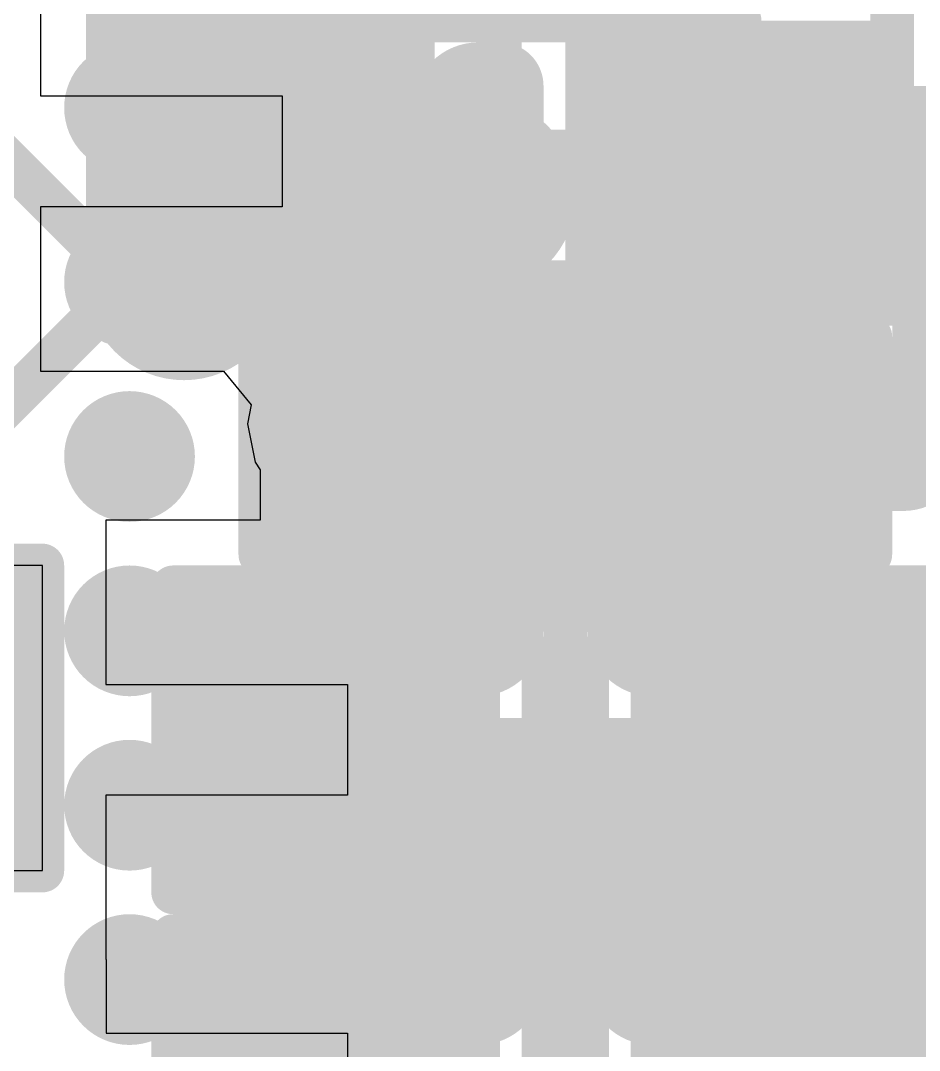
# Model space of a CAD drawing. Header units: millimetres. Extents: x 15 to 120, y 22 to 104.
# Drawn here: x 81.05 to 83.113, y 65.687 to 68.05 of the extents above; entities that cross this region are included whole.
import ezdxf

# ---------------------------------------------------------------- set-up
doc = ezdxf.new("R2010")
doc.units = ezdxf.units.MM
for name, color, linetype in [('BottomLayer', 5, 'Continuous'), ('BottomOverlay', 54, 'Continuous'), ('BottomPaste', 16, 'Continuous'), ('BottomSolder', 6, 'Continuous'), ('Mechanical13', 56, 'Continuous'), ('Mechanical15', 56, 'Continuous'), ('MultiLayer', 9, 'Continuous'), ('TopLayer', 1, 'Continuous'), ('TopPaste', 8, 'Continuous'), ('TopSolder', 216, 'Continuous')]:
    doc.layers.add(name, color=color, linetype=linetype)

msp = doc.modelspace()

# ---------------------------------------------------------------- linework, layer by layer
at = {"layer": 'BottomLayer'}
for p, q in [((81.09597699999999, 68.25402402), (81.09597699999999, 67.87702451999999)), ((81.09597699999999, 67.87702451999999), (81.6499764, 67.87702451999999)), ((81.6499764, 67.87702451999999), (81.6499764, 67.62302452)), ((81.6499764, 67.62302452), (81.09597699999999, 67.62302452)), ((81.09597699999999, 67.62302452), (81.09597699999999, 67.24602501999999)), ((81.09597699999999, 67.24602501999999), (81.5158517, 67.24602501999999)), ((81.5158517, 67.24602501999999), (81.57929328, 67.16872266)), ((81.57929328, 67.16872266), (81.57059631999999, 67.12500164)), ((81.57059631999999, 67.12500164), (81.58805882, 67.03721162)), ((81.58805882, 67.03721162), (81.60002222, 67.01930716)), ((81.60002222, 67.01930716), (81.60002222, 66.90402418)), ((81.60002222, 66.90402418), (81.24597415999999, 66.90402418)), ((81.24597415999999, 66.90402418), (81.24597415999999, 66.52702468)), ((81.10001813999999, 66.80002388), (80.9000033, 66.80002388)), ((81.10001813999999, 66.10002528), (81.10001813999999, 66.80002388)), ((81.24597415999999, 66.52702468), (81.79997356, 66.52702468)), ((81.79997356, 66.52702468), (81.79997356, 66.27302467999999)), ((81.79997356, 66.27302467999999), (81.24597415999999, 66.27302467999999)), ((81.24597415999999, 66.27302467999999), (81.24597415999999, 65.89602518)), ((80.40002462, 66.10002528), (81.10001813999999, 66.10002528)), ((81.24597415999999, 65.89602518), (81.24599701999999, 65.89602518)), ((81.24599701999999, 65.89602518), (81.24599701999999, 65.7270212)), ((81.24599701999999, 65.7270212), (81.79999642, 65.7270212)), ((81.79999642, 65.7270212), (81.79999642, 65.47302119999999))]:
    msp.add_line(p, q, dxfattribs=at)
for points, const_width in [([(81.41250164, 67.87500014, 1), (81.53750011999999, 67.87500014, 1)], 0.12499848), ([(81.76250094, 67.87500014, 1), (81.88749942, 67.87500014, 1)], 0.12499848), ([(82.46250208, 67.72500044, 1), (82.58750056, 67.72500044, 1)], 0.12499848), ([(82.71250158, 67.72500044, 1), (82.83750006, 67.72500044, 1)], 0.12499848), ([(81.58750255999999, 67.62500064, 1), (81.71250103999999, 67.62500064, 1)], 0.12499848), ([(81.83750205999999, 67.62500064, 1), (81.96250054, 67.62500064, 1)], 0.12499848), ([(82.71250158, 67.25000265999999, 1), (82.83750006, 67.25000265999999, 1)], 0.12499848), ([(81.73750226, 67.12500164, 1), (81.86250074, 67.12500164, 1)], 0.12499848), ([(82.57499614, 67.07500173999999, 1), (82.7249933, 67.07500173999999, 1)], 0.1499997), ([(83.00000164, 67.07500173999999, 1), (83.14999879999999, 67.07500173999999, 1)], 0.1499997), ([(83.00000164, 67.07500173999999, 1), (83.14999879999999, 67.07500173999999, 1)], 0.1499997), ([(82.71250158, 67.00000062, 1), (82.83750006, 67.00000062, 1)], 0.12499848), ([(81.56250134, 66.6250001, 1), (81.68749982, 66.6250001, 1)], 0.12499848), ([(82.65002265999999, 66.45000172, 1), (82.95002206, 66.45000172, 1)], 0.2999994), ([(82.65002265999999, 66.40002468, 1), (82.95002206, 66.40002468, 1)], 0.2999994), ([(82.65002265999999, 66.40002468, 1), (82.95002206, 66.40002468, 1)], 0.2999994), ([(81.69999915999999, 66.39999928, 1), (81.89999875999999, 66.39999928, 1)], 0.1999996), ([(81.69999915999999, 66.39999928, 1), (81.89999875999999, 66.39999928, 1)], 0.1999996), ([(81.7000017, 66.40000182, 1), (81.9000013, 66.40000182, 1)], 0.1999996), ([(81.56250134, 66.37500059999999, 1), (81.68749982, 66.37500059999999, 1)], 0.12499848), ([(82.65002265999999, 65.8250017, 1), (82.95002206, 65.8250017, 1)], 0.2999994), ([(82.65002265999999, 65.8250017, 1), (82.95002206, 65.8250017, 1)], 0.2999994), ([(81.69999915999999, 65.8250017, 1), (81.89999875999999, 65.8250017, 1)], 0.1999996), ([(81.69999915999999, 65.8250017, 1), (81.89999875999999, 65.8250017, 1)], 0.1999996), ([(81.56250134, 65.8250017, 1), (81.68749982, 65.8250017, 1)], 0.12499848), ([(82.43750086, 65.8250017, 1), (82.56249934, 65.8250017, 1)], 0.12499848), ([(82.86250127999999, 65.8250017, 1), (82.98749975999999, 65.8250017, 1)], 0.12499848), ([(82.65002265999999, 65.6000212, 1), (82.95002206, 65.6000212, 1)], 0.2999994), ([(82.65002265999999, 65.6000212, 1), (82.95002206, 65.6000212, 1)], 0.2999994), ([(82.65002265999999, 65.45000118, 1), (82.95002206, 65.45000118, 1)], 0.2999994), ([(82.65002265999999, 65.45000118, 1), (82.95002206, 65.45000118, 1)], 0.2999994), ([(81.56250134, 65.57499966, 1), (81.68749982, 65.57499966, 1)], 0.12499848)]:
    msp.add_lwpolyline(points, format="xyb", close=True, dxfattribs=dict(at, const_width=const_width))
for points, const_width in [([(83.07500021999999, 67.07500173999999), (83.50002096, 67.50002248)], 0.2999994), ([(82.64999472, 67.07500173999999), (83.07500021999999, 67.07500173999999)], 0.2999994), ([(82.80002236, 66.40002468), (82.80002236, 66.45000172)], 0.5999987999999999), ([(82.80002236, 65.8250017), (82.80002236, 66.40002468)], 0.5999987999999999), ([(81.79999896, 66.39999928), (81.8000015, 66.40000182)], 0.3999992), ([(81.79999896, 65.8250017), (81.79999896, 66.39999928)], 0.3999992), ([(82.80002236, 65.6000212), (82.80002236, 65.8250017)], 0.5999987999999999), ([(81.79999896, 64.79999993999999), (81.79999896, 65.8250017)], 0.3999992), ([(82.80002236, 65.45000118), (82.80002236, 65.6000212)], 0.5999987999999999), ([(82.80002236, 65.05000197999999), (82.80002236, 65.45000118)], 0.5999987999999999)]:
    msp.add_lwpolyline(points, dxfattribs=dict(at, const_width=const_width))
for points in [[(81.94997579999999, 67.50002502), (81.94997579999999, 68.00002402), (81.349977, 67.50002502), (81.349977, 68.00002402)], [(82.95002459999999, 67.50002502), (82.95002459999999, 68.00002402), (82.3500258, 67.50002502), (82.3500258, 68.00002402)], [(81.70002201999999, 67.22500144), (81.70002201999999, 66.92500204), (82.20002102, 67.22500144), (82.20002102, 66.92500204)], [(82.39999522, 67.22500144), (82.39999522, 66.92500204), (82.89999422, 67.22500144), (82.89999422, 66.92500204)], [(82.09997296, 66.15002518), (82.09997296, 66.65002418), (81.49997416, 66.15002518), (81.49997416, 66.65002418)], [(83.10002175999999, 66.15002518), (83.10002175999999, 66.65002418), (82.50002296, 66.15002518), (82.50002296, 66.65002418)], [(82.09999581999999, 65.3500217), (82.09999581999999, 65.8500207), (81.49999702, 65.3500217), (81.49999702, 65.8500207)], [(83.09999382, 65.3500217), (83.09999382, 65.8500207), (82.49999502, 65.3500217), (82.49999502, 65.8500207)]]:
    msp.add_solid(points, dxfattribs=at)
at = {"layer": 'BottomOverlay', "const_width": 0.1999996}
for points in [[(82.1500008, 67.60001212), (82.1500008, 67.89998612)], [(82.29999796, 66.25001227999999), (82.29999796, 66.54998628)], [(82.30002082, 65.45000879999999), (82.30002082, 65.7499828)]]:
    msp.add_lwpolyline(points, dxfattribs=at)
at = {"layer": 'BottomOverlay', "const_width": 0.0999998}
for points in [[(82.1000009, 67.89998612, 1), (82.20000069999999, 67.89998612, 1)], [(82.1000009, 67.60001212, 1), (82.20000069999999, 67.60001212, 1)], [(82.24999806, 66.54998628, 1), (82.34999786, 66.54998628, 1)], [(82.24999806, 66.25001227999999, 1), (82.34999786, 66.25001227999999, 1)], [(82.25002092, 65.7499828, 1), (82.35002071999999, 65.7499828, 1)]]:
    msp.add_lwpolyline(points, format="xyb", close=True, dxfattribs=at)
at = {"layer": 'BottomPaste'}
for points in [[(81.94997579999999, 67.50002502), (81.94997579999999, 68.00002402), (81.349977, 67.50002502), (81.349977, 68.00002402)], [(81.94997579999999, 67.50002502), (81.94997579999999, 68.00002402), (81.349977, 67.50002502), (81.349977, 68.00002402)], [(82.95002459999999, 67.50002502), (82.95002459999999, 68.00002402), (82.3500258, 67.50002502), (82.3500258, 68.00002402)], [(82.95002459999999, 67.50002502), (82.95002459999999, 68.00002402), (82.3500258, 67.50002502), (82.3500258, 68.00002402)], [(81.70002201999999, 67.22500144), (81.70002201999999, 66.92500204), (82.20002102, 67.22500144), (82.20002102, 66.92500204)], [(81.70002201999999, 67.22500144), (81.70002201999999, 66.92500204), (82.20002102, 67.22500144), (82.20002102, 66.92500204)], [(82.39999522, 67.22500144), (82.39999522, 66.92500204), (82.89999422, 67.22500144), (82.89999422, 66.92500204)], [(82.39999522, 67.22500144), (82.39999522, 66.92500204), (82.89999422, 67.22500144), (82.89999422, 66.92500204)], [(82.09997296, 66.15002518), (82.09997296, 66.65002418), (81.49997416, 66.15002518), (81.49997416, 66.65002418)], [(82.09997296, 66.15002518), (82.09997296, 66.65002418), (81.49997416, 66.15002518), (81.49997416, 66.65002418)], [(83.10002175999999, 66.15002518), (83.10002175999999, 66.65002418), (82.50002296, 66.15002518), (82.50002296, 66.65002418)], [(83.10002175999999, 66.15002518), (83.10002175999999, 66.65002418), (82.50002296, 66.15002518), (82.50002296, 66.65002418)], [(82.09999581999999, 65.3500217), (82.09999581999999, 65.8500207), (81.49999702, 65.3500217), (81.49999702, 65.8500207)], [(82.09999581999999, 65.3500217), (82.09999581999999, 65.8500207), (81.49999702, 65.3500217), (81.49999702, 65.8500207)], [(83.09999382, 65.3500217), (83.09999382, 65.8500207), (82.49999502, 65.3500217), (82.49999502, 65.8500207)], [(83.09999382, 65.3500217), (83.09999382, 65.8500207), (82.49999502, 65.3500217), (82.49999502, 65.8500207)]]:
    msp.add_solid(points, dxfattribs=at)
at = {"layer": 'BottomSolder'}
for points in [[(81.9999757, 67.45002511999999), (81.9999757, 68.05002392), (81.29997709999999, 67.45002511999999), (81.29997709999999, 68.05002392)], [(81.9999757, 67.45002511999999), (81.9999757, 68.05002392), (81.29997709999999, 67.45002511999999), (81.29997709999999, 68.05002392)], [(83.0000245, 67.45002511999999), (83.0000245, 68.05002392), (82.3000259, 67.45002511999999), (82.3000259, 68.05002392)], [(83.0000245, 67.45002511999999), (83.0000245, 68.05002392), (82.3000259, 67.45002511999999), (82.3000259, 68.05002392)], [(81.65002211999999, 67.27500134), (81.65002211999999, 66.87500213999999), (82.25002092, 67.27500134), (82.25002092, 66.87500213999999)], [(81.65002211999999, 67.27500134), (81.65002211999999, 66.87500213999999), (82.25002092, 67.27500134), (82.25002092, 66.87500213999999)], [(82.34999531999999, 67.27500134), (82.34999531999999, 66.87500213999999), (82.94999412, 67.27500134), (82.94999412, 66.87500213999999)], [(82.34999531999999, 67.27500134), (82.34999531999999, 66.87500213999999), (82.94999412, 67.27500134), (82.94999412, 66.87500213999999)], [(81.05001824, 66.15002518), (81.05001824, 66.75002398), (80.35001964, 66.15002518), (80.35001964, 66.75002398)], [(81.05001824, 66.15002518), (81.05001824, 66.75002398), (80.35001964, 66.15002518), (80.35001964, 66.75002398)], [(82.14997285999999, 66.10002528), (82.14997285999999, 66.70002407999999), (81.44997425999999, 66.10002528), (81.44997425999999, 66.70002407999999)], [(82.14997285999999, 66.10002528), (82.14997285999999, 66.70002407999999), (81.44997425999999, 66.10002528), (81.44997425999999, 66.70002407999999)], [(83.15002166, 66.10002528), (83.15002166, 66.70002407999999), (82.45002305999999, 66.10002528), (82.45002305999999, 66.70002407999999)], [(83.15002166, 66.10002528), (83.15002166, 66.70002407999999), (82.45002305999999, 66.10002528), (82.45002305999999, 66.70002407999999)], [(82.14999571999999, 65.3000218), (82.14999571999999, 65.90002059999999), (81.44999711999999, 65.3000218), (81.44999711999999, 65.90002059999999)], [(82.14999571999999, 65.3000218), (82.14999571999999, 65.90002059999999), (81.44999711999999, 65.3000218), (81.44999711999999, 65.90002059999999)], [(83.14999372, 65.3000218), (83.14999372, 65.90002059999999), (82.44999512, 65.3000218), (82.44999512, 65.90002059999999)], [(83.14999372, 65.3000218), (83.14999372, 65.90002059999999), (82.44999512, 65.3000218), (82.44999512, 65.90002059999999)]]:
    msp.add_solid(points, dxfattribs=at)
at = {"layer": 'Mechanical13', "const_width": 0.0999998}
for points in [[(81.5999892, 67.44999972), (81.5999892, 68.04999852)], [(81.5999892, 68.04999852), (82.70001239999999, 68.04999852)], [(82.70001239999999, 67.44999972), (82.70001239999999, 68.04999852)], [(81.5999892, 67.44999972), (82.70001239999999, 67.44999972)], [(81.98502271999999, 67.24000013999999), (82.61499352, 67.24000013999999)], [(81.98502271999999, 66.91000334), (81.98502271999999, 67.24000013999999)], [(82.61499352, 66.91000334), (82.61499352, 67.24000013999999)], [(81.98502271999999, 66.91000334), (82.61499352, 66.91000334)], [(81.74998636, 66.69999868), (82.85000955999999, 66.69999868)], [(81.74998636, 66.09999988), (81.74998636, 66.69999868)], [(82.85000955999999, 66.09999988), (82.85000955999999, 66.69999868)], [(81.74998636, 66.09999988), (82.85000955999999, 66.09999988)], [(81.75000922, 65.89999519999999), (82.84998162, 65.89999519999999)], [(81.75000922, 65.2999964), (81.75000922, 65.89999519999999)], [(82.84998162, 65.2999964), (82.84998162, 65.89999519999999)]]:
    msp.add_lwpolyline(points, dxfattribs=at)
at = {"layer": 'Mechanical13', "const_width": 0.0499999}
for points in [[(81.57499052, 68.04999852, 1), (81.62498787999999, 68.04999852, 1)], [(81.57499052, 68.04999852, 1), (81.62498787999999, 68.04999852, 1)], [(82.67501372, 68.04999852, 1), (82.72501108, 68.04999852, 1)], [(82.67501372, 68.04999852, 1), (82.72501108, 68.04999852, 1)], [(81.57499052, 67.44999972, 1), (81.62498787999999, 67.44999972, 1)], [(81.57499052, 67.44999972, 1), (81.62498787999999, 67.44999972, 1)], [(82.67501372, 67.44999972, 1), (82.72501108, 67.44999972, 1)], [(82.67501372, 67.44999972, 1), (82.72501108, 67.44999972, 1)], [(81.96002404, 67.24000013999999, 1), (82.0100214, 67.24000013999999, 1)], [(81.96002404, 67.24000013999999, 1), (82.0100214, 67.24000013999999, 1)], [(82.58999483999999, 67.24000013999999, 1), (82.6399922, 67.24000013999999, 1)], [(82.58999483999999, 67.24000013999999, 1), (82.6399922, 67.24000013999999, 1)], [(81.96002404, 66.91000334, 1), (82.0100214, 66.91000334, 1)], [(81.96002404, 66.91000334, 1), (82.0100214, 66.91000334, 1)], [(82.58999483999999, 66.91000334, 1), (82.6399922, 66.91000334, 1)], [(82.58999483999999, 66.91000334, 1), (82.6399922, 66.91000334, 1)], [(81.72498768, 66.69999868, 1), (81.77498503999999, 66.69999868, 1)], [(81.72498768, 66.69999868, 1), (81.77498503999999, 66.69999868, 1)], [(82.82501088, 66.69999868, 1), (82.87500824, 66.69999868, 1)], [(82.82501088, 66.69999868, 1), (82.87500824, 66.69999868, 1)], [(81.72498768, 66.09999988, 1), (81.77498503999999, 66.09999988, 1)], [(81.72498768, 66.09999988, 1), (81.77498503999999, 66.09999988, 1)], [(82.82501088, 66.09999988, 1), (82.87500824, 66.09999988, 1)], [(82.82501088, 66.09999988, 1), (82.87500824, 66.09999988, 1)], [(81.72501054, 65.89999519999999, 1), (81.77500789999999, 65.89999519999999, 1)], [(81.72501054, 65.89999519999999, 1), (81.77500789999999, 65.89999519999999, 1)], [(82.82498294, 65.89999519999999, 1), (82.87498029999999, 65.89999519999999, 1)], [(82.82498294, 65.89999519999999, 1), (82.87498029999999, 65.89999519999999, 1)]]:
    msp.add_lwpolyline(points, format="xyb", close=True, dxfattribs=at)
at = {"layer": 'Mechanical15', "const_width": 0.0999998}
for points in [[(81.24997719999999, 67.40001251999999), (81.24997719999999, 68.09998571999999)], [(83.0500244, 67.40001251999999), (83.0500244, 68.09998571999999)], [(82.1500008, 67.44999972), (82.1500008, 68.04999852)], [(83.10002175999999, 67.15001047999999), (83.10002175999999, 67.84998368)], [(83.10002175999999, 67.84998368), (84.90001816, 67.84998368)], [(81.849976, 67.75002452), (82.45002559999999, 67.75002452)], [(82.09999581999999, 66.54997866), (82.09999581999999, 67.5499792)], [(81.24997719999999, 67.40001251999999), (83.0500244, 67.40001251999999)], [(81.60000952, 67.32498853999999), (83.00000672, 67.32498853999999)], [(81.60000952, 66.82501494), (81.60000952, 67.32498853999999)], [(83.00000672, 66.82501494), (83.00000672, 67.32498853999999)], [(82.29998271999999, 66.91000334), (82.29998271999999, 67.24000013999999)], [(83.10002175999999, 67.15001047999999), (84.90001816, 67.15001047999999)], [(82.13498432, 67.07500173999999), (82.46498111999999, 67.07500173999999)], [(81.59999427999999, 67.0499802), (82.59999481999999, 67.0499802)], [(81.60000952, 66.82501494), (83.00000672, 66.82501494)], [(79.30002173999999, 66.79998578), (81.10001813999999, 66.79998578)], [(81.10001813999999, 66.10001258), (81.10001813999999, 66.79998578)], [(81.39997436, 66.74998588), (83.20002156, 66.74998588)], [(81.39997436, 66.05001268), (81.39997436, 66.74998588)], [(82.29999796, 66.09999988), (82.29999796, 66.69999868)], [(81.99997316, 66.40002468), (82.60002276, 66.40002468)], [(79.30002173999999, 66.10001258), (81.10001813999999, 66.10001258)], [(81.39997436, 66.05001268), (83.20002156, 66.05001268)], [(81.39999721999999, 65.9499824), (83.19999362, 65.9499824)], [(81.39999721999999, 65.2500092), (81.39999721999999, 65.9499824)], [(82.30002082, 65.2999964), (82.30002082, 65.89999519999999)]]:
    msp.add_lwpolyline(points, dxfattribs=at)
at = {"layer": 'Mechanical15', "const_width": 0.0499999}
for points in [[(82.12500211999999, 68.04999852, 1), (82.17499948, 68.04999852, 1)], [(83.07502308, 67.84998368, 1), (83.12502044, 67.84998368, 1)], [(83.07502308, 67.84998368, 1), (83.12502044, 67.84998368, 1)], [(81.82497732, 67.75002452, 1), (81.87497468, 67.75002452, 1)], [(82.42502692, 67.75002452, 1), (82.47502428, 67.75002452, 1)], [(82.07499714, 67.5499792, 1), (82.1249945, 67.5499792, 1)], [(82.12500211999999, 67.44999972, 1), (82.17499948, 67.44999972, 1)], [(81.22497852, 67.40001251999999, 1), (81.27497588, 67.40001251999999, 1)], [(81.22497852, 67.40001251999999, 1), (81.27497588, 67.40001251999999, 1)], [(83.02502572, 67.40001251999999, 1), (83.07502308, 67.40001251999999, 1)], [(83.02502572, 67.40001251999999, 1), (83.07502308, 67.40001251999999, 1)], [(81.57501083999999, 67.32498853999999, 1), (81.6250082, 67.32498853999999, 1)], [(81.57501083999999, 67.32498853999999, 1), (81.6250082, 67.32498853999999, 1)], [(82.97500803999999, 67.32498853999999, 1), (83.0250054, 67.32498853999999, 1)], [(82.97500803999999, 67.32498853999999, 1), (83.0250054, 67.32498853999999, 1)], [(82.27498403999999, 67.24000013999999, 1), (82.3249814, 67.24000013999999, 1)], [(83.07502308, 67.15001047999999, 1), (83.12502044, 67.15001047999999, 1)], [(83.07502308, 67.15001047999999, 1), (83.12502044, 67.15001047999999, 1)], [(82.10998563999999, 67.07500173999999, 1), (82.159983, 67.07500173999999, 1)], [(82.43998244, 67.07500173999999, 1), (82.4899798, 67.07500173999999, 1)], [(81.5749956, 67.0499802, 1), (81.62499296, 67.0499802, 1)], [(82.57499614, 67.0499802, 1), (82.6249935, 67.0499802, 1)], [(82.27498403999999, 66.91000334, 1), (82.3249814, 66.91000334, 1)], [(81.57501083999999, 66.82501494, 1), (81.6250082, 66.82501494, 1)], [(81.57501083999999, 66.82501494, 1), (81.6250082, 66.82501494, 1)], [(82.97500803999999, 66.82501494, 1), (83.0250054, 66.82501494, 1)], [(82.97500803999999, 66.82501494, 1), (83.0250054, 66.82501494, 1)], [(81.07501946, 66.79998578, 1), (81.12501682, 66.79998578, 1)], [(81.07501946, 66.79998578, 1), (81.12501682, 66.79998578, 1)], [(81.37497567999999, 66.74998588, 1), (81.42497304, 66.74998588, 1)], [(81.37497567999999, 66.74998588, 1), (81.42497304, 66.74998588, 1)], [(82.27499927999999, 66.69999868, 1), (82.32499664, 66.69999868, 1)], [(82.07499714, 66.54997866, 1), (82.1249945, 66.54997866, 1)], [(81.97497448, 66.40002468, 1), (82.02497183999999, 66.40002468, 1)], [(82.57502407999999, 66.40002468, 1), (82.62502144, 66.40002468, 1)], [(81.07501946, 66.10001258, 1), (81.12501682, 66.10001258, 1)], [(81.07501946, 66.10001258, 1), (81.12501682, 66.10001258, 1)], [(82.27499927999999, 66.09999988, 1), (82.32499664, 66.09999988, 1)], [(81.37497567999999, 66.05001268, 1), (81.42497304, 66.05001268, 1)], [(81.37497567999999, 66.05001268, 1), (81.42497304, 66.05001268, 1)], [(81.37499853999999, 65.9499824, 1), (81.4249959, 65.9499824, 1)], [(81.37499853999999, 65.9499824, 1), (81.4249959, 65.9499824, 1)], [(82.27502213999999, 65.89999519999999, 1), (82.3250195, 65.89999519999999, 1)]]:
    msp.add_lwpolyline(points, format="xyb", close=True, dxfattribs=at)
at = {"layer": 'MultiLayer'}
for points, const_width in [([(81.31250184, 68.10000096, 1), (81.53750011999999, 68.10000096, 1)], 0.22499828), ([(81.41250164, 67.87500014, 1), (81.53750011999999, 67.87500014, 1)], 0.12499848), ([(81.76250094, 67.87500014, 1), (81.88749942, 67.87500014, 1)], 0.12499848), ([(81.23749563999999, 67.84998114, 1), (81.36249412, 67.84998114, 1)], 0.12499848), ([(81.63750246, 67.85000146, 1), (81.76250094, 67.85000146, 1)], 0.12499848), ([(82.43749577999999, 67.84998114, 1), (82.56249426, 67.84998114, 1)], 0.12499848), ([(82.83749752, 67.84998114, 1), (82.962496, 67.84998114, 1)], 0.12499848), ([(81.98750176, 67.65000186, 1), (82.21250004, 67.65000186, 1)], 0.22499828), ([(82.46250208, 67.72500044, 1), (82.58750056, 67.72500044, 1)], 0.12499848), ([(82.71250158, 67.72500044, 1), (82.83750006, 67.72500044, 1)], 0.12499848), ([(81.58750255999999, 67.62500064, 1), (81.71250103999999, 67.62500064, 1)], 0.12499848), ([(81.83750205999999, 67.62500064, 1), (81.96250054, 67.62500064, 1)], 0.12499848), ([(81.31250184, 67.44999972, 1), (81.53750011999999, 67.44999972, 1)], 0.22499828), ([(82.03749658, 67.44997939999999, 1), (82.16249506, 67.44997939999999, 1)], 0.12499848), ([(82.43750086, 67.44999972, 1), (82.56249934, 67.44999972, 1)], 0.12499848), ([(82.83749752, 67.44997939999999, 1), (82.962496, 67.44997939999999, 1)], 0.12499848), ([(82.38750096, 67.15000031999999, 1), (82.61249923999999, 67.15000031999999, 1)], 0.22499828), ([(82.71250158, 67.25000265999999, 1), (82.83750006, 67.25000265999999, 1)], 0.12499848), ([(81.73750226, 67.12500164, 1), (81.86250074, 67.12500164, 1)], 0.12499848), ([(81.23749563999999, 67.0499802, 1), (81.36249412, 67.0499802, 1)], 0.12499848), ([(81.63749738, 67.0499802, 1), (81.76249586, 67.0499802, 1)], 0.12499848), ([(82.03750165999999, 67.05000052, 1), (82.16250013999999, 67.05000052, 1)], 0.12499848), ([(82.43750086, 67.05000052, 1), (82.56249934, 67.05000052, 1)], 0.12499848), ([(82.83749752, 67.0499802, 1), (82.962496, 67.0499802, 1)], 0.12499848), ([(82.71250158, 67.00000062, 1), (82.83750006, 67.00000062, 1)], 0.12499848), ([(81.81250084, 66.8749996, 1), (82.03749911999999, 66.8749996, 1)], 0.22499828), ([(81.23750072, 66.65000132, 1), (81.3624992, 66.65000132, 1)], 0.12499848), ([(81.63749738, 66.649981, 1), (81.76249586, 66.649981, 1)], 0.12499848), ([(82.03749658, 66.649981, 1), (82.16249506, 66.649981, 1)], 0.12499848), ([(82.43750086, 66.65000132, 1), (82.56249934, 66.65000132, 1)], 0.12499848), ([(82.8375026, 66.65000132, 1), (82.96250108, 66.65000132, 1)], 0.12499848), ([(81.56250134, 66.6250001, 1), (81.68749982, 66.6250001, 1)], 0.12499848), ([(82.58750056, 66.45000172, 1), (82.81249883999999, 66.45000172, 1)], 0.22499828), ([(81.56250134, 66.37500059999999, 1), (81.68749982, 66.37500059999999, 1)], 0.12499848), ([(81.23750072, 66.24999958, 1), (81.3624992, 66.24999958, 1)], 0.12499848), ([(81.63749738, 66.24997925999999, 1), (81.76249586, 66.24997925999999, 1)], 0.12499848), ([(82.03749658, 66.24997925999999, 1), (82.16249506, 66.24997925999999, 1)], 0.12499848), ([(82.43750086, 66.24999958, 1), (82.56249934, 66.24999958, 1)], 0.12499848), ([(82.83749752, 66.24997925999999, 1), (82.962496, 66.24997925999999, 1)], 0.12499848), ([(82.18750136, 66.04999998, 1), (82.41249964, 66.04999998, 1)], 0.22499828), ([(81.23750072, 65.85000038, 1), (81.3624992, 65.85000038, 1)], 0.12499848), ([(81.63750246, 65.85000038, 1), (81.76250094, 65.85000038, 1)], 0.12499848), ([(82.03749658, 65.84998006, 1), (82.16249506, 65.84998006, 1)], 0.12499848), ([(82.43749577999999, 65.84998006, 1), (82.56249426, 65.84998006, 1)], 0.12499848), ([(82.8375026, 65.85000038, 1), (82.96250108, 65.85000038, 1)], 0.12499848), ([(81.56250134, 65.8250017, 1), (81.68749982, 65.8250017, 1)], 0.12499848), ([(82.43750086, 65.8250017, 1), (82.56249934, 65.8250017, 1)], 0.12499848), ([(82.86250127999999, 65.8250017, 1), (82.98749975999999, 65.8250017, 1)], 0.12499848), ([(81.56250134, 65.57499966, 1), (81.68749982, 65.57499966, 1)], 0.12499848)]:
    msp.add_lwpolyline(points, format="xyb", close=True, dxfattribs=dict(at, const_width=const_width))
at = {"layer": 'TopLayer'}
for points, const_width in [([(81.69999662, 67.85000654), (81.69999662, 68.24998034)], 0.2499995), ([(81.69999662, 67.85000654), (81.7000017, 67.85000146)], 0.2499995), ([(80.89999567999999, 67.84998114), (81.29999488, 67.44998194)], 0.0999998), ([(80.89999567999999, 67.0499802), (81.29999488, 67.44997939999999)], 0.0999998), ([(81.29999488, 67.44997939999999), (81.29999488, 67.44998194)], 0.0999998), ([(81.29999488, 67.44997939999999), (81.69999662, 67.44997939999999)], 0.0999998), ([(82.09999581999999, 66.24997925999999), (82.49999502, 66.24997925999999)], 0.1999996), ([(82.49999502, 66.24997925999999), (82.89999676, 66.24997925999999)], 0.1999996), ([(82.89999676, 65.84998006), (82.89999676, 66.24997925999999)], 0.1999996), ([(81.29999488, 65.84998006), (81.32498086, 65.84998006)], 0.0999998), ([(81.32498086, 65.84998006), (81.32500118, 65.85000038)], 0.0999998)]:
    msp.add_lwpolyline(points, dxfattribs=dict(at, const_width=const_width))
for points, const_width in [([(81.2249963, 67.84998114, 1), (81.37499346, 67.84998114, 1)], 0.1499997), ([(81.62499804, 67.84998114, 1), (81.77499519999999, 67.84998114, 1)], 0.1499997), ([(82.02499723999999, 67.84998114, 1), (82.17499439999999, 67.84998114, 1)], 0.1499997), ([(82.42499644, 67.84998114, 1), (82.5749936, 67.84998114, 1)], 0.1499997), ([(82.82499818, 67.84998114, 1), (82.97499533999999, 67.84998114, 1)], 0.1499997), ([(81.23749563999999, 67.84998114, 1), (81.36249412, 67.84998114, 1)], 0.12499848), ([(81.63749738, 67.85000654, 1), (81.76249586, 67.85000654, 1)], 0.12499848), ([(81.63749738, 67.85000654, 1), (81.76249586, 67.85000654, 1)], 0.12499848), ([(81.63750246, 67.85000146, 1), (81.76250094, 67.85000146, 1)], 0.12499848), ([(81.63750246, 67.85000146, 1), (81.76250094, 67.85000146, 1)], 0.12499848), ([(82.43749577999999, 67.84998114, 1), (82.56249426, 67.84998114, 1)], 0.12499848), ([(82.83749752, 67.84998114, 1), (82.962496, 67.84998114, 1)], 0.12499848), ([(81.2249963, 67.44997939999999, 1), (81.37499346, 67.44997939999999, 1)], 0.1499997), ([(81.62499804, 67.44997939999999, 1), (81.77499519999999, 67.44997939999999, 1)], 0.1499997), ([(82.02499723999999, 67.44997939999999, 1), (82.17499439999999, 67.44997939999999, 1)], 0.1499997), ([(82.42499644, 67.44997939999999, 1), (82.5749936, 67.44997939999999, 1)], 0.1499997), ([(82.82499818, 67.44997939999999, 1), (82.97499533999999, 67.44997939999999, 1)], 0.1499997), ([(82.03749658, 67.44997939999999, 1), (82.16249506, 67.44997939999999, 1)], 0.12499848), ([(82.83749752, 67.44997939999999, 1), (82.962496, 67.44997939999999, 1)], 0.12499848), ([(81.27499619999999, 67.44998194, 1), (81.32499356, 67.44998194, 1)], 0.0499999), ([(81.27499619999999, 67.44998194, 1), (81.32499356, 67.44998194, 1)], 0.0499999), ([(81.27499619999999, 67.44997939999999, 1), (81.32499356, 67.44997939999999, 1)], 0.0499999), ([(81.27499619999999, 67.44997939999999, 1), (81.32499356, 67.44997939999999, 1)], 0.0499999), ([(81.27499619999999, 67.44997939999999, 1), (81.32499356, 67.44997939999999, 1)], 0.0499999), ([(81.67499794, 67.44997939999999, 1), (81.72499529999999, 67.44997939999999, 1)], 0.0499999), ([(81.2249963, 67.0499802, 1), (81.37499346, 67.0499802, 1)], 0.1499997), ([(81.62499804, 67.0499802, 1), (81.77499519999999, 67.0499802, 1)], 0.1499997), ([(82.02499723999999, 67.0499802, 1), (82.17499439999999, 67.0499802, 1)], 0.1499997), ([(82.42499644, 67.0499802, 1), (82.5749936, 67.0499802, 1)], 0.1499997), ([(82.82499818, 67.0499802, 1), (82.97499533999999, 67.0499802, 1)], 0.1499997), ([(81.23749563999999, 67.0499802, 1), (81.36249412, 67.0499802, 1)], 0.12499848), ([(81.63749738, 67.0499802, 1), (81.76249586, 67.0499802, 1)], 0.12499848), ([(82.83749752, 67.0499802, 1), (82.962496, 67.0499802, 1)], 0.12499848), ([(81.2249963, 66.649981, 1), (81.37499346, 66.649981, 1)], 0.1499997), ([(81.62499804, 66.649981, 1), (81.77499519999999, 66.649981, 1)], 0.1499997), ([(82.02499723999999, 66.649981, 1), (82.17499439999999, 66.649981, 1)], 0.1499997), ([(82.42499644, 66.649981, 1), (82.5749936, 66.649981, 1)], 0.1499997), ([(82.82499818, 66.649981, 1), (82.97499533999999, 66.649981, 1)], 0.1499997), ([(81.23750072, 66.65000132, 1), (81.3624992, 66.65000132, 1)], 0.12499848), ([(81.63749738, 66.649981, 1), (81.76249586, 66.649981, 1)], 0.12499848), ([(82.03749658, 66.649981, 1), (82.16249506, 66.649981, 1)], 0.12499848), ([(81.2249963, 66.24997925999999, 1), (81.37499346, 66.24997925999999, 1)], 0.1499997), ([(81.62499804, 66.24997925999999, 1), (81.77499519999999, 66.24997925999999, 1)], 0.1499997), ([(82.02499723999999, 66.24997925999999, 1), (82.17499439999999, 66.24997925999999, 1)], 0.1499997), ([(82.42499644, 66.24997925999999, 1), (82.5749936, 66.24997925999999, 1)], 0.1499997), ([(82.82499818, 66.24997925999999, 1), (82.97499533999999, 66.24997925999999, 1)], 0.1499997), ([(81.23750072, 66.24999958, 1), (81.3624992, 66.24999958, 1)], 0.12499848), ([(81.63749738, 66.24997925999999, 1), (81.76249586, 66.24997925999999, 1)], 0.12499848), ([(82.03749658, 66.24997925999999, 1), (82.16249506, 66.24997925999999, 1)], 0.12499848), ([(82.43750086, 66.24999958, 1), (82.56249934, 66.24999958, 1)], 0.12499848), ([(82.83749752, 66.24997925999999, 1), (82.962496, 66.24997925999999, 1)], 0.12499848), ([(82.04999592, 66.24997925999999, 1), (82.14999571999999, 66.24997925999999, 1)], 0.0999998), ([(82.44999512, 66.24997925999999, 1), (82.54999491999999, 66.24997925999999, 1)], 0.0999998), ([(82.44999512, 66.24997925999999, 1), (82.54999491999999, 66.24997925999999, 1)], 0.0999998), ([(82.84999685999999, 66.24997925999999, 1), (82.94999666, 66.24997925999999, 1)], 0.0999998), ([(82.84999685999999, 66.24997925999999, 1), (82.94999666, 66.24997925999999, 1)], 0.0999998), ([(81.2249963, 65.84998006, 1), (81.37499346, 65.84998006, 1)], 0.1499997), ([(81.62499804, 65.84998006, 1), (81.77499519999999, 65.84998006, 1)], 0.1499997), ([(82.02499723999999, 65.84998006, 1), (82.17499439999999, 65.84998006, 1)], 0.1499997), ([(82.42499644, 65.84998006, 1), (82.5749936, 65.84998006, 1)], 0.1499997), ([(82.82499818, 65.84998006, 1), (82.97499533999999, 65.84998006, 1)], 0.1499997), ([(81.23750072, 65.85000038, 1), (81.3624992, 65.85000038, 1)], 0.12499848), ([(81.63750246, 65.85000038, 1), (81.76250094, 65.85000038, 1)], 0.12499848), ([(82.03749658, 65.84998006, 1), (82.16249506, 65.84998006, 1)], 0.12499848), ([(82.43749577999999, 65.84998006, 1), (82.56249426, 65.84998006, 1)], 0.12499848), ([(82.8375026, 65.85000038, 1), (82.96250108, 65.85000038, 1)], 0.12499848), ([(82.84999685999999, 65.84998006, 1), (82.94999666, 65.84998006, 1)], 0.0999998), ([(81.27499619999999, 65.84998006, 1), (81.32499356, 65.84998006, 1)], 0.0499999), ([(81.29998218, 65.84998006, 1), (81.34997953999999, 65.84998006, 1)], 0.0499999), ([(81.29998218, 65.84998006, 1), (81.34997953999999, 65.84998006, 1)], 0.0499999), ([(81.30000249999999, 65.85000038, 1), (81.34999986, 65.85000038, 1)], 0.0499999)]:
    msp.add_lwpolyline(points, format="xyb", close=True, dxfattribs=dict(at, const_width=const_width))
at = {"layer": 'TopPaste', "const_width": 0.1499997}
for points in [[(81.2249963, 67.84998114, 1), (81.37499346, 67.84998114, 1)], [(81.2249963, 67.84998114, 1), (81.37499346, 67.84998114, 1)], [(81.62499804, 67.84998114, 1), (81.77499519999999, 67.84998114, 1)], [(81.62499804, 67.84998114, 1), (81.77499519999999, 67.84998114, 1)], [(82.02499723999999, 67.84998114, 1), (82.17499439999999, 67.84998114, 1)], [(82.02499723999999, 67.84998114, 1), (82.17499439999999, 67.84998114, 1)], [(82.42499644, 67.84998114, 1), (82.5749936, 67.84998114, 1)], [(82.42499644, 67.84998114, 1), (82.5749936, 67.84998114, 1)], [(82.82499818, 67.84998114, 1), (82.97499533999999, 67.84998114, 1)], [(82.82499818, 67.84998114, 1), (82.97499533999999, 67.84998114, 1)], [(81.2249963, 67.44997939999999, 1), (81.37499346, 67.44997939999999, 1)], [(81.2249963, 67.44997939999999, 1), (81.37499346, 67.44997939999999, 1)], [(81.62499804, 67.44997939999999, 1), (81.77499519999999, 67.44997939999999, 1)], [(81.62499804, 67.44997939999999, 1), (81.77499519999999, 67.44997939999999, 1)], [(82.02499723999999, 67.44997939999999, 1), (82.17499439999999, 67.44997939999999, 1)], [(82.02499723999999, 67.44997939999999, 1), (82.17499439999999, 67.44997939999999, 1)], [(82.42499644, 67.44997939999999, 1), (82.5749936, 67.44997939999999, 1)], [(82.42499644, 67.44997939999999, 1), (82.5749936, 67.44997939999999, 1)], [(82.82499818, 67.44997939999999, 1), (82.97499533999999, 67.44997939999999, 1)], [(82.82499818, 67.44997939999999, 1), (82.97499533999999, 67.44997939999999, 1)], [(81.2249963, 67.0499802, 1), (81.37499346, 67.0499802, 1)], [(81.2249963, 67.0499802, 1), (81.37499346, 67.0499802, 1)], [(81.62499804, 67.0499802, 1), (81.77499519999999, 67.0499802, 1)], [(81.62499804, 67.0499802, 1), (81.77499519999999, 67.0499802, 1)], [(82.02499723999999, 67.0499802, 1), (82.17499439999999, 67.0499802, 1)], [(82.02499723999999, 67.0499802, 1), (82.17499439999999, 67.0499802, 1)], [(82.42499644, 67.0499802, 1), (82.5749936, 67.0499802, 1)], [(82.42499644, 67.0499802, 1), (82.5749936, 67.0499802, 1)], [(82.82499818, 67.0499802, 1), (82.97499533999999, 67.0499802, 1)], [(82.82499818, 67.0499802, 1), (82.97499533999999, 67.0499802, 1)], [(81.2249963, 66.649981, 1), (81.37499346, 66.649981, 1)], [(81.2249963, 66.649981, 1), (81.37499346, 66.649981, 1)], [(81.62499804, 66.649981, 1), (81.77499519999999, 66.649981, 1)], [(81.62499804, 66.649981, 1), (81.77499519999999, 66.649981, 1)], [(82.02499723999999, 66.649981, 1), (82.17499439999999, 66.649981, 1)], [(82.02499723999999, 66.649981, 1), (82.17499439999999, 66.649981, 1)], [(82.42499644, 66.649981, 1), (82.5749936, 66.649981, 1)], [(82.42499644, 66.649981, 1), (82.5749936, 66.649981, 1)], [(82.82499818, 66.649981, 1), (82.97499533999999, 66.649981, 1)], [(82.82499818, 66.649981, 1), (82.97499533999999, 66.649981, 1)], [(81.2249963, 66.24997925999999, 1), (81.37499346, 66.24997925999999, 1)], [(81.2249963, 66.24997925999999, 1), (81.37499346, 66.24997925999999, 1)], [(81.62499804, 66.24997925999999, 1), (81.77499519999999, 66.24997925999999, 1)], [(81.62499804, 66.24997925999999, 1), (81.77499519999999, 66.24997925999999, 1)], [(82.02499723999999, 66.24997925999999, 1), (82.17499439999999, 66.24997925999999, 1)], [(82.02499723999999, 66.24997925999999, 1), (82.17499439999999, 66.24997925999999, 1)], [(82.42499644, 66.24997925999999, 1), (82.5749936, 66.24997925999999, 1)], [(82.42499644, 66.24997925999999, 1), (82.5749936, 66.24997925999999, 1)], [(82.82499818, 66.24997925999999, 1), (82.97499533999999, 66.24997925999999, 1)], [(82.82499818, 66.24997925999999, 1), (82.97499533999999, 66.24997925999999, 1)], [(81.2249963, 65.84998006, 1), (81.37499346, 65.84998006, 1)], [(81.2249963, 65.84998006, 1), (81.37499346, 65.84998006, 1)], [(81.62499804, 65.84998006, 1), (81.77499519999999, 65.84998006, 1)], [(81.62499804, 65.84998006, 1), (81.77499519999999, 65.84998006, 1)], [(82.02499723999999, 65.84998006, 1), (82.17499439999999, 65.84998006, 1)], [(82.02499723999999, 65.84998006, 1), (82.17499439999999, 65.84998006, 1)], [(82.42499644, 65.84998006, 1), (82.5749936, 65.84998006, 1)], [(82.42499644, 65.84998006, 1), (82.5749936, 65.84998006, 1)], [(82.82499818, 65.84998006, 1), (82.97499533999999, 65.84998006, 1)], [(82.82499818, 65.84998006, 1), (82.97499533999999, 65.84998006, 1)]]:
    msp.add_lwpolyline(points, format="xyb", close=True, dxfattribs=at)
at = {"layer": 'TopSolder', "const_width": 0.10999978}
for points in [[(81.24499626, 67.84998114, 1), (81.35499349999999, 67.84998114, 1)], [(81.24499626, 67.84998114, 1), (81.35499349999999, 67.84998114, 1)], [(81.644998, 67.84998114, 1), (81.75499524, 67.84998114, 1)], [(81.644998, 67.84998114, 1), (81.75499524, 67.84998114, 1)], [(82.0449972, 67.84998114, 1), (82.15499444, 67.84998114, 1)], [(82.0449972, 67.84998114, 1), (82.15499444, 67.84998114, 1)], [(82.4449964, 67.84998114, 1), (82.55499363999999, 67.84998114, 1)], [(82.4449964, 67.84998114, 1), (82.55499363999999, 67.84998114, 1)], [(82.84499814, 67.84998114, 1), (82.95499538, 67.84998114, 1)], [(82.84499814, 67.84998114, 1), (82.95499538, 67.84998114, 1)], [(81.24499626, 67.44997939999999, 1), (81.35499349999999, 67.44997939999999, 1)], [(81.24499626, 67.44997939999999, 1), (81.35499349999999, 67.44997939999999, 1)], [(81.644998, 67.44997939999999, 1), (81.75499524, 67.44997939999999, 1)], [(81.644998, 67.44997939999999, 1), (81.75499524, 67.44997939999999, 1)], [(82.0449972, 67.44997939999999, 1), (82.15499444, 67.44997939999999, 1)], [(82.0449972, 67.44997939999999, 1), (82.15499444, 67.44997939999999, 1)], [(82.4449964, 67.44997939999999, 1), (82.55499363999999, 67.44997939999999, 1)], [(82.4449964, 67.44997939999999, 1), (82.55499363999999, 67.44997939999999, 1)], [(82.84499814, 67.44997939999999, 1), (82.95499538, 67.44997939999999, 1)], [(82.84499814, 67.44997939999999, 1), (82.95499538, 67.44997939999999, 1)], [(81.24499626, 67.0499802, 1), (81.35499349999999, 67.0499802, 1)], [(81.24499626, 67.0499802, 1), (81.35499349999999, 67.0499802, 1)], [(81.644998, 67.0499802, 1), (81.75499524, 67.0499802, 1)], [(81.644998, 67.0499802, 1), (81.75499524, 67.0499802, 1)], [(82.0449972, 67.0499802, 1), (82.15499444, 67.0499802, 1)], [(82.0449972, 67.0499802, 1), (82.15499444, 67.0499802, 1)], [(82.4449964, 67.0499802, 1), (82.55499363999999, 67.0499802, 1)], [(82.4449964, 67.0499802, 1), (82.55499363999999, 67.0499802, 1)], [(82.84499814, 67.0499802, 1), (82.95499538, 67.0499802, 1)], [(82.84499814, 67.0499802, 1), (82.95499538, 67.0499802, 1)], [(81.24499626, 66.649981, 1), (81.35499349999999, 66.649981, 1)], [(81.24499626, 66.649981, 1), (81.35499349999999, 66.649981, 1)], [(81.644998, 66.649981, 1), (81.75499524, 66.649981, 1)], [(81.644998, 66.649981, 1), (81.75499524, 66.649981, 1)], [(82.0449972, 66.649981, 1), (82.15499444, 66.649981, 1)], [(82.0449972, 66.649981, 1), (82.15499444, 66.649981, 1)], [(82.4449964, 66.649981, 1), (82.55499363999999, 66.649981, 1)], [(82.4449964, 66.649981, 1), (82.55499363999999, 66.649981, 1)], [(82.84499814, 66.649981, 1), (82.95499538, 66.649981, 1)], [(82.84499814, 66.649981, 1), (82.95499538, 66.649981, 1)], [(81.24499626, 66.24997925999999, 1), (81.35499349999999, 66.24997925999999, 1)], [(81.24499626, 66.24997925999999, 1), (81.35499349999999, 66.24997925999999, 1)], [(81.644998, 66.24997925999999, 1), (81.75499524, 66.24997925999999, 1)], [(81.644998, 66.24997925999999, 1), (81.75499524, 66.24997925999999, 1)], [(82.0449972, 66.24997925999999, 1), (82.15499444, 66.24997925999999, 1)], [(82.0449972, 66.24997925999999, 1), (82.15499444, 66.24997925999999, 1)], [(82.4449964, 66.24997925999999, 1), (82.55499363999999, 66.24997925999999, 1)], [(82.4449964, 66.24997925999999, 1), (82.55499363999999, 66.24997925999999, 1)], [(82.84499814, 66.24997925999999, 1), (82.95499538, 66.24997925999999, 1)], [(82.84499814, 66.24997925999999, 1), (82.95499538, 66.24997925999999, 1)], [(81.24499626, 65.84998006, 1), (81.35499349999999, 65.84998006, 1)], [(81.24499626, 65.84998006, 1), (81.35499349999999, 65.84998006, 1)], [(81.644998, 65.84998006, 1), (81.75499524, 65.84998006, 1)], [(81.644998, 65.84998006, 1), (81.75499524, 65.84998006, 1)], [(82.0449972, 65.84998006, 1), (82.15499444, 65.84998006, 1)], [(82.0449972, 65.84998006, 1), (82.15499444, 65.84998006, 1)], [(82.4449964, 65.84998006, 1), (82.55499363999999, 65.84998006, 1)], [(82.4449964, 65.84998006, 1), (82.55499363999999, 65.84998006, 1)], [(82.84499814, 65.84998006, 1), (82.95499538, 65.84998006, 1)], [(82.84499814, 65.84998006, 1), (82.95499538, 65.84998006, 1)]]:
    msp.add_lwpolyline(points, format="xyb", close=True, dxfattribs=at)

doc.saveas('drawing.dxf')
